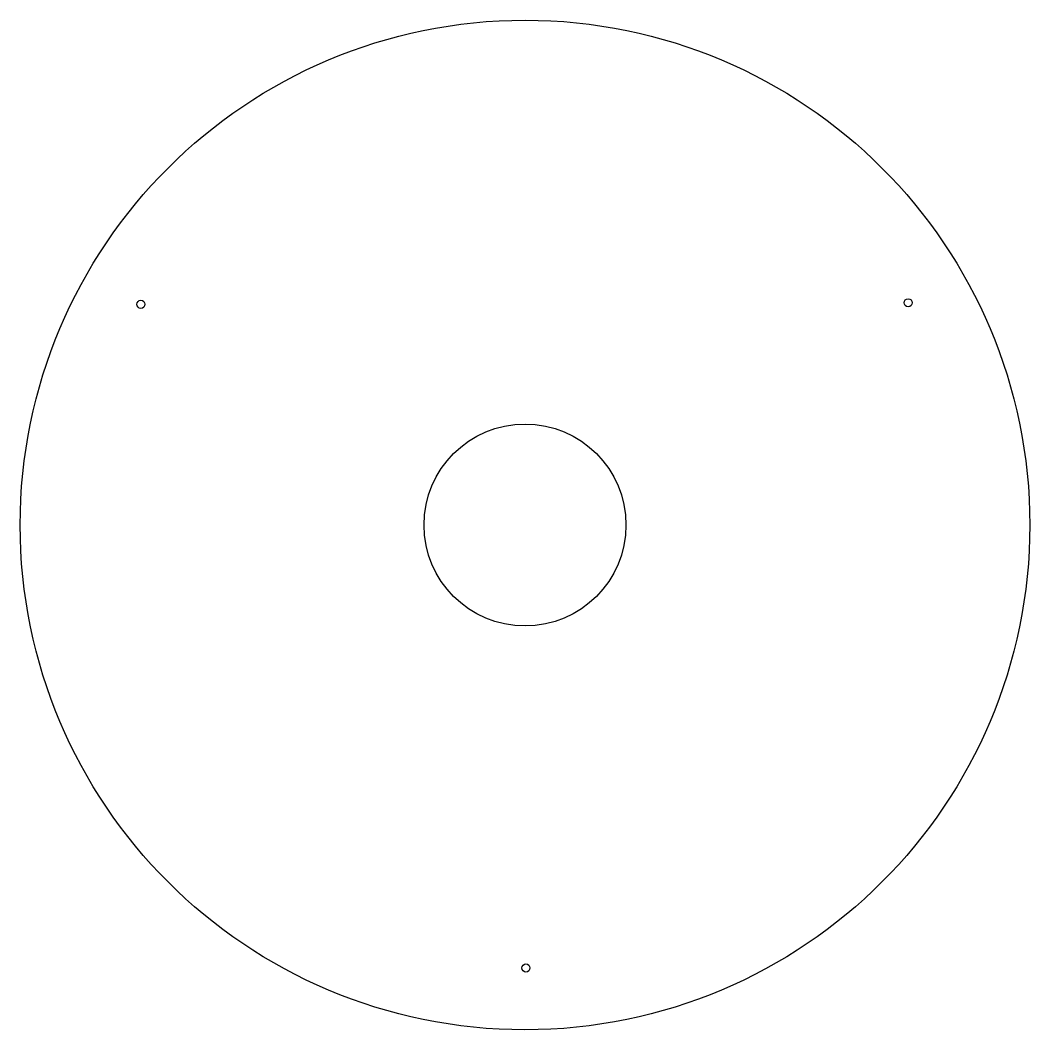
# Model space of a CAD drawing. Header units: millimetres. Extents: x -125 to 125, y -165 to 85.
import ezdxf

# ---------------------------------------------------------------- set-up
doc = ezdxf.new("R2010")
doc.units = ezdxf.units.MM
doc.layers.get('0').update_dxf_attribs({"linetype": 'CONTINUOUS'})

msp = doc.modelspace()

# ---------------------------------------------------------------- linework, layer by layer
for centre, radius in [((0, -40), 125), ((-95.11, 14.65), 1), ((94.88, 15.04), 1), ((0, -40), 25), ((0.23, -149.69), 1)]:
    msp.add_circle(centre, radius)

doc.saveas('drawing.dxf')
